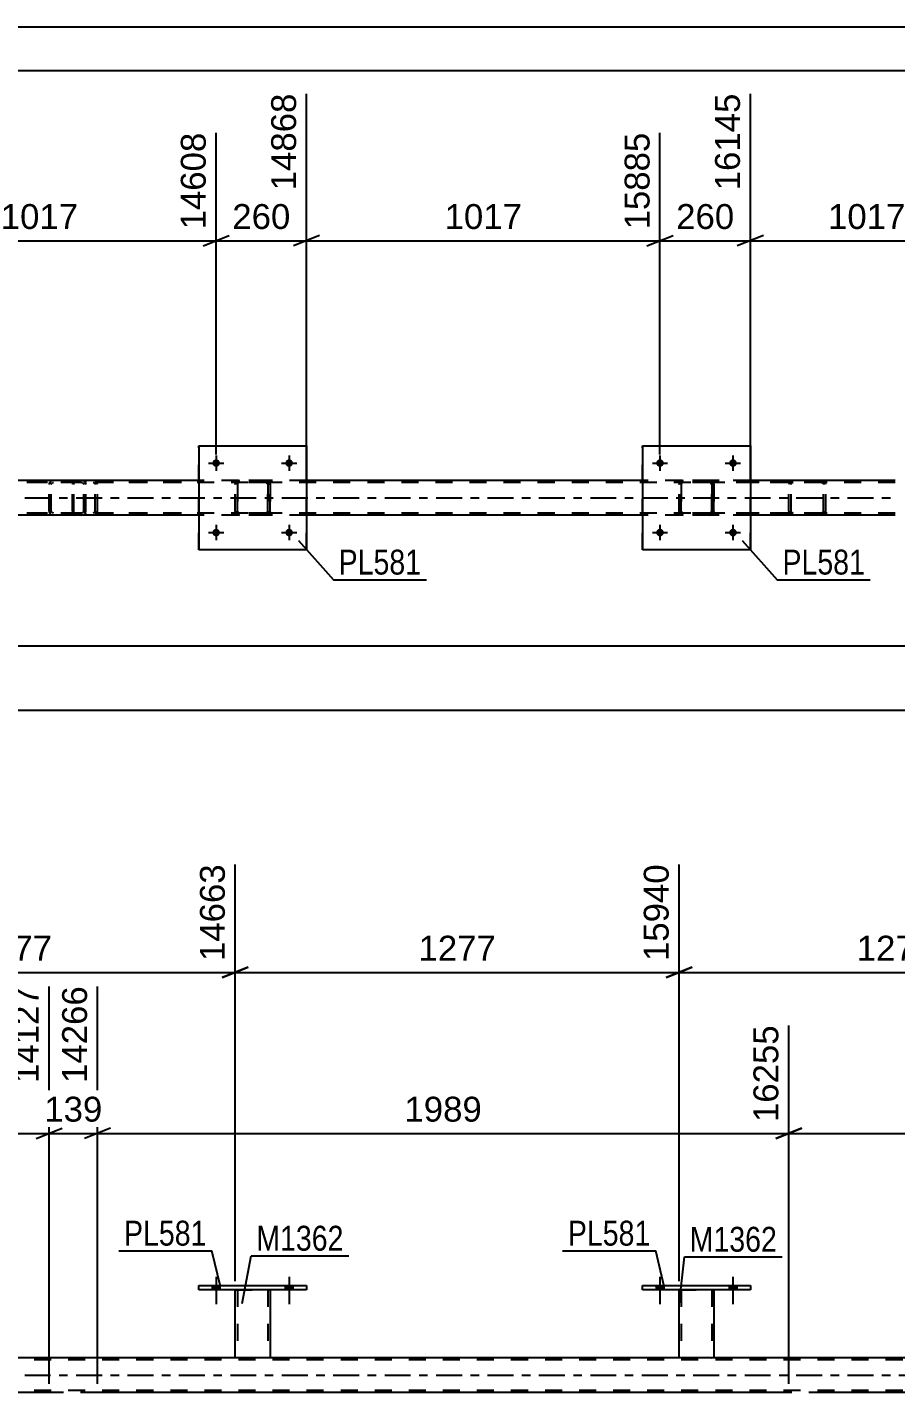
# Model space of a CAD drawing. Header units: millimetres. Extents: x 0 to 841, y 0 to 594.
# Drawn here: x 632 to 731.9, y 436.9 to 594 of the extents above; entities that cross this region are included whole.
import ezdxf

# ---------------------------------------------------------------- set-up
doc = ezdxf.new("R2010")
doc.units = ezdxf.units.MM
doc.linetypes.add('DXK_LINE_DOT2', pattern=[3.9198, 1.9599, -1.9599])
doc.linetypes.add('DXK_LINE_DOT3', pattern=[5.9187, 2.979, -0.9799, 0.9799, -0.9799])
doc.styles.add('Arial', font='ARIAL.TTF', dxfattribs={"height": 0.2})
doc.styles.add('Arial Narrow', font='ARIALN.TTF', dxfattribs={"height": 0.2})

# ---------------------------------------------------------------- blocks, each defined once
blk = doc.blocks.new('Unknown-717033707-1135')
at = {"color": 5, "linetype": 'Continuous'}
for p, q in [((841, 594), (0, 594)), ((836, 589), (5, 589))]:
    blk.add_line(p, q, dxfattribs=at)
blk = doc.blocks.new('Part-717033707-45627 - 1658')
at = {"color": 2, "linetype": 'Continuous'}
for p, q in [((702.81, 545.85), (702.81, 533.85)), ((702.81, 545.85), (715.21, 545.85)), ((715.21, 545.85), (715.21, 533.85)), ((715.21, 533.85), (702.81, 533.85))]:
    blk.add_line(p, q, dxfattribs=at)
at = {"color": 7, "linetype": 'DXK_LINE_DOT2'}
for p, q in [((702.81, 533.85), (702.81, 545.85)), ((715.21, 533.85), (715.21, 545.85))]:
    blk.add_line(p, q, dxfattribs=at)
blk = doc.blocks.new('Part-717033707-1704 - 1658')
at = {"color": 7, "linetype": 'DXK_LINE_DOT2'}
for p, q in [((637.23, 541.56), (637.21, 541.37)), ((637.21, 538.33), (637.21, 541.37)), ((637.28, 541.71), (637.23, 541.56)), ((637.37, 541.82), (637.28, 541.71)), ((637.34, 541.37), (637.35, 541.47)), ((637.34, 538.33), (637.34, 541.37)), ((637.35, 541.47), (637.38, 541.54)), ((637.48, 541.85), (637.37, 541.82)), ((637.38, 541.54), (637.42, 541.6)), ((637.42, 541.6), (637.48, 541.61)), ((649.76, 541.85), (637.48, 541.85)), ((649.76, 541.61), (637.48, 541.61)), ((638.75, 541.61), (638.75, 541.85)), ((639.76, 541.82), (639.57, 541.85)), ((639.57, 541.61), (639.66, 541.6)), ((639.66, 541.6), (639.75, 541.54)), ((639.75, 541.54), (639.8, 541.47)), ((639.8, 541.47), (639.82, 541.37)), ((639.82, 538.33), (639.82, 541.37)), ((640.04, 541.54), (640.03, 541.56)), ((640.07, 541.37), (640.04, 541.54)), ((640.07, 538.33), (640.07, 541.37)), ((637.21, 538.33), (637.23, 538.15)), ((637.23, 538.15), (637.28, 537.99)), ((637.28, 537.99), (637.37, 537.89)), ((637.35, 538.24), (637.34, 538.33)), ((637.38, 538.16), (637.35, 538.24)), ((637.37, 537.89), (637.48, 537.85)), ((637.42, 538.11), (637.38, 538.16)), ((637.48, 538.09), (637.42, 538.11)), ((649.76, 538.09), (637.48, 538.09)), ((649.76, 537.85), (637.48, 537.85)), ((638.75, 537.85), (638.75, 538.09)), ((639.66, 538.11), (639.57, 538.09)), ((639.57, 537.85), (639.76, 537.89)), ((639.75, 538.16), (639.66, 538.11)), ((639.8, 538.24), (639.75, 538.16)), ((639.82, 538.33), (639.8, 538.24)), ((640.03, 538.15), (640.07, 538.33))]:
    blk.add_line(p, q, dxfattribs=at)
for centre, start, end in [((639.58, 541.36), 23.8494, 68.8059), ((639.58, 538.35), 291.1941, 336.1506)]:
    blk.add_arc(centre, 0.492, start, end, dxfattribs=at)
blk = doc.blocks.new('Part-717033707-1709 - 1658')
at = {"color": 7, "linetype": 'DXK_LINE_DOT2'}
for p, q in [((723.38, 541.85), (708.24, 541.85)), ((723.38, 541.61), (708.24, 541.61)), ((719.67, 541.54), (719.63, 541.37)), ((719.63, 538.33), (719.63, 541.37)), ((719.67, 541.56), (719.67, 541.54)), ((719.89, 541.37), (719.9, 541.47)), ((719.89, 538.33), (719.89, 541.37)), ((719.9, 541.47), (719.96, 541.54)), ((720.14, 541.85), (719.95, 541.82)), ((719.96, 541.54), (720.04, 541.6)), ((720.04, 541.6), (720.14, 541.61)), ((723.57, 541.82), (723.38, 541.85)), ((723.38, 541.61), (723.47, 541.6)), ((723.47, 541.6), (723.56, 541.54)), ((723.56, 541.54), (723.61, 541.47)), ((723.61, 541.47), (723.63, 541.37)), ((723.63, 538.33), (723.63, 541.37)), ((723.85, 541.54), (723.85, 541.56)), ((723.89, 541.37), (723.85, 541.54)), ((723.89, 538.33), (723.89, 541.37)), ((723.38, 538.09), (708.24, 538.09)), ((723.38, 537.85), (708.24, 537.85)), ((719.63, 538.33), (719.67, 538.15)), ((719.9, 538.24), (719.89, 538.33)), ((719.96, 538.16), (719.9, 538.24)), ((719.95, 537.89), (720.14, 537.85)), ((720.04, 538.11), (719.96, 538.16)), ((720.14, 538.09), (720.04, 538.11)), ((723.47, 538.11), (723.38, 538.09)), ((723.38, 537.85), (723.57, 537.89)), ((723.56, 538.16), (723.47, 538.11)), ((723.61, 538.24), (723.56, 538.16)), ((723.63, 538.33), (723.61, 538.24)), ((723.85, 538.15), (723.89, 538.33))]:
    blk.add_line(p, q, dxfattribs=at)
for centre, start, end in [((720.12, 541.35), 110.7583, 155.68), ((723.4, 541.35), 24.32, 69.2417), ((720.12, 538.35), 204.32, 249.2417), ((723.4, 538.35), 290.7583, 335.68)]:
    blk.add_arc(centre, 0.496, start, end, dxfattribs=at)
blk = doc.blocks.new('Part-717033707-1778 - 1658')
at = {"color": 7, "linetype": 'DXK_LINE_DOT2'}
for p, q in [((731.89, 541.61), (69.42, 541.61)), ((664.13, 541.85), (651.73, 541.85)), ((715.21, 541.85), (702.81, 541.85)), ((731.89, 538.09), (69.42, 538.09)), ((664.13, 537.85), (651.73, 537.85)), ((715.21, 537.85), (702.81, 537.85))]:
    blk.add_line(p, q, dxfattribs=at)
at = {"color": 2, "linetype": 'Continuous'}
for p, q in [((651.73, 541.85), (613.05, 541.85)), ((702.81, 541.85), (664.13, 541.85)), ((731.89, 541.85), (715.21, 541.85)), ((651.73, 537.85), (613.05, 537.85)), ((702.81, 537.85), (664.13, 537.85)), ((731.89, 537.85), (715.21, 537.85))]:
    blk.add_line(p, q, dxfattribs=at)
at = {"color": 7, "linetype": 'DXK_LINE_DOT3'}
blk.add_line((69.42, 539.85), (731.89, 539.85), dxfattribs=at)
blk = doc.blocks.new('Part-717033707-1716 - 1658')
at = {"color": 7, "linetype": 'DXK_LINE_DOT2'}
for p, q in [((638.24, 541.85), (623.11, 541.85)), ((638.24, 541.61), (623.11, 541.61)), ((634.53, 541.54), (634.5, 541.37)), ((634.5, 538.33), (634.5, 541.37)), ((634.53, 541.56), (634.53, 541.54)), ((634.75, 541.37), (634.77, 541.47)), ((634.75, 538.33), (634.75, 541.37)), ((634.77, 541.47), (634.83, 541.54)), ((635.01, 541.85), (634.81, 541.82)), ((634.83, 541.54), (634.91, 541.6)), ((634.91, 541.6), (635.01, 541.61)), ((638.44, 541.82), (638.24, 541.85)), ((638.24, 541.61), (638.34, 541.6)), ((638.34, 541.6), (638.42, 541.54)), ((638.42, 541.54), (638.48, 541.47)), ((638.48, 541.47), (638.5, 541.37)), ((638.5, 538.33), (638.5, 541.37)), ((638.72, 541.54), (638.71, 541.56)), ((638.75, 541.37), (638.72, 541.54)), ((638.75, 538.33), (638.75, 541.37)), ((638.24, 538.09), (623.11, 538.09)), ((638.24, 537.85), (623.11, 537.85)), ((634.5, 538.33), (634.53, 538.15)), ((634.77, 538.24), (634.75, 538.33)), ((634.83, 538.16), (634.77, 538.24)), ((634.81, 537.89), (635.01, 537.85)), ((634.91, 538.11), (634.83, 538.16)), ((635.01, 538.09), (634.91, 538.11)), ((638.34, 538.11), (638.24, 538.09)), ((638.24, 537.85), (638.44, 537.89)), ((638.42, 538.16), (638.34, 538.11)), ((638.48, 538.24), (638.42, 538.16)), ((638.5, 538.33), (638.48, 538.24)), ((638.71, 538.15), (638.75, 538.33))]:
    blk.add_line(p, q, dxfattribs=at)
for centre, start, end in [((634.99, 541.35), 110.7583, 155.68), ((638.26, 541.35), 24.32, 69.2417), ((634.99, 538.35), 204.32, 249.2417), ((638.26, 538.35), 290.7583, 335.68)]:
    blk.add_arc(centre, 0.496, start, end, dxfattribs=at)
blk = doc.blocks.new('Part-717033707-45624 - 1658')
at = {"color": 7, "linetype": 'DXK_LINE_DOT2'}
for p, q in [((655.93, 541.37), (655.96, 541.56)), ((655.96, 541.56), (655.93, 541.37)), ((655.93, 538.33), (655.93, 541.37)), ((655.93, 541.37), (655.93, 541.37)), ((655.93, 538.33), (655.93, 541.37)), ((656.17, 541.37), (656.18, 541.46)), ((656.18, 541.46), (656.17, 541.37)), ((656.17, 538.33), (656.17, 541.37)), ((656.17, 541.37), (656.17, 541.37)), ((656.17, 541.37), (656.17, 538.33)), ((656.18, 541.46), (656.24, 541.54)), ((656.24, 541.54), (656.18, 541.46)), ((656.22, 541.82), (656.41, 541.85)), ((656.41, 541.85), (656.22, 541.82)), ((656.31, 541.59), (656.24, 541.54)), ((656.41, 541.61), (656.31, 541.59)), ((659.45, 541.85), (656.41, 541.85)), ((659.45, 541.61), (656.41, 541.61)), ((659.45, 541.85), (659.63, 541.82)), ((659.63, 541.82), (659.45, 541.85)), ((659.54, 541.59), (659.45, 541.61)), ((659.54, 541.59), (659.62, 541.54)), ((659.62, 541.54), (659.67, 541.46)), ((659.67, 541.46), (659.62, 541.54)), ((659.67, 541.46), (659.69, 541.37)), ((659.69, 541.37), (659.67, 541.46)), ((659.69, 538.33), (659.69, 541.37)), ((659.69, 541.37), (659.69, 541.37)), ((659.69, 541.37), (659.69, 538.33)), ((659.89, 541.56), (659.93, 541.37)), ((659.93, 541.37), (659.89, 541.56)), ((659.93, 538.33), (659.93, 541.37)), ((659.93, 541.37), (659.93, 541.37)), ((659.93, 541.37), (659.93, 538.33)), ((655.93, 538.33), (655.93, 538.33)), ((655.96, 538.15), (655.93, 538.33)), ((655.93, 538.33), (655.96, 538.15)), ((656.17, 538.33), (656.17, 538.33)), ((656.18, 538.24), (656.17, 538.33)), ((656.17, 538.33), (656.18, 538.24)), ((656.24, 538.16), (656.18, 538.24)), ((656.18, 538.24), (656.24, 538.16)), ((656.41, 537.85), (656.22, 537.89)), ((656.22, 537.89), (656.41, 537.85)), ((656.31, 538.11), (656.24, 538.16)), ((656.41, 538.09), (656.31, 538.11)), ((659.45, 538.09), (656.41, 538.09)), ((659.45, 537.85), (656.41, 537.85)), ((659.54, 538.11), (659.45, 538.09)), ((659.63, 537.89), (659.45, 537.85)), ((659.45, 537.85), (659.63, 537.89)), ((659.62, 538.16), (659.54, 538.11)), ((659.67, 538.24), (659.62, 538.16)), ((659.62, 538.16), (659.67, 538.24)), ((659.69, 538.33), (659.67, 538.24)), ((659.67, 538.24), (659.69, 538.33)), ((659.69, 538.33), (659.69, 538.33)), ((659.93, 538.33), (659.89, 538.15)), ((659.89, 538.15), (659.93, 538.33)), ((659.93, 538.33), (659.93, 538.33))]:
    blk.add_line(p, q, dxfattribs=at)
at = {"color": 7, "linetype": 'DXK_LINE_DOT3'}
blk.add_line((657.93, 539.85), (657.93, 539.85), dxfattribs=at)
at = {"color": 7, "linetype": 'DXK_LINE_DOT2'}
for centre, start, end in [((656.41, 541.37), 112.5, 157.5), ((656.41, 541.37), 112.5, 157.5), ((659.45, 541.37), 22.5, 67.5), ((659.45, 541.37), 22.5, 67.5), ((656.41, 538.33), 202.5, 247.5), ((656.41, 538.33), 202.5, 247.5), ((659.45, 538.33), 292.5, 337.5), ((659.45, 538.33), 292.5, 337.5)]:
    blk.add_arc(centre, 0.48, start, end, dxfattribs=at)
blk = doc.blocks.new('Part-717033707-45625 - 1658')
at = {"color": 2, "linetype": 'Continuous'}
for p, q in [((651.73, 545.85), (651.73, 533.85)), ((651.73, 545.85), (664.13, 545.85)), ((664.13, 545.85), (664.13, 533.85)), ((664.13, 533.85), (651.73, 533.85))]:
    blk.add_line(p, q, dxfattribs=at)
at = {"color": 7, "linetype": 'DXK_LINE_DOT2'}
for p, q in [((651.73, 533.85), (651.73, 545.85)), ((664.13, 533.85), (664.13, 545.85))]:
    blk.add_line(p, q, dxfattribs=at)
blk = doc.blocks.new('Part-717033707-45626 - 1658')
at = {"color": 7, "linetype": 'DXK_LINE_DOT2'}
for p, q in [((707.01, 541.37), (707.04, 541.56)), ((707.04, 541.56), (707.01, 541.37)), ((707.01, 538.33), (707.01, 541.37)), ((707.01, 541.37), (707.01, 541.37)), ((707.01, 538.33), (707.01, 541.37)), ((707.25, 541.37), (707.26, 541.46)), ((707.26, 541.46), (707.25, 541.37)), ((707.25, 538.33), (707.25, 541.37)), ((707.25, 541.37), (707.25, 541.37)), ((707.25, 541.37), (707.25, 538.33)), ((707.26, 541.46), (707.32, 541.54)), ((707.32, 541.54), (707.26, 541.46)), ((707.3, 541.82), (707.49, 541.85)), ((707.49, 541.85), (707.3, 541.82)), ((707.39, 541.59), (707.32, 541.54)), ((707.49, 541.61), (707.39, 541.59)), ((710.53, 541.85), (707.49, 541.85)), ((710.53, 541.61), (707.49, 541.61)), ((710.53, 541.85), (710.71, 541.82)), ((710.71, 541.82), (710.53, 541.85)), ((710.62, 541.59), (710.53, 541.61)), ((710.62, 541.59), (710.7, 541.54)), ((710.7, 541.54), (710.75, 541.46)), ((710.75, 541.46), (710.7, 541.54)), ((710.75, 541.46), (710.77, 541.37)), ((710.77, 541.37), (710.75, 541.46)), ((710.77, 538.33), (710.77, 541.37)), ((710.77, 541.37), (710.77, 541.37)), ((710.77, 541.37), (710.77, 538.33)), ((710.97, 541.56), (711.01, 541.37)), ((711.01, 541.37), (710.97, 541.56)), ((711.01, 538.33), (711.01, 541.37)), ((711.01, 541.37), (711.01, 541.37)), ((711.01, 541.37), (711.01, 538.33)), ((707.01, 538.33), (707.01, 538.33)), ((707.04, 538.15), (707.01, 538.33)), ((707.01, 538.33), (707.04, 538.15)), ((707.25, 538.33), (707.25, 538.33)), ((707.26, 538.24), (707.25, 538.33)), ((707.25, 538.33), (707.26, 538.24)), ((707.32, 538.16), (707.26, 538.24)), ((707.26, 538.24), (707.32, 538.16)), ((707.49, 537.85), (707.3, 537.89)), ((707.3, 537.89), (707.49, 537.85)), ((707.39, 538.11), (707.32, 538.16)), ((707.49, 538.09), (707.39, 538.11)), ((710.53, 538.09), (707.49, 538.09)), ((710.53, 537.85), (707.49, 537.85)), ((710.62, 538.11), (710.53, 538.09)), ((710.71, 537.89), (710.53, 537.85)), ((710.53, 537.85), (710.71, 537.89)), ((710.7, 538.16), (710.62, 538.11)), ((710.75, 538.24), (710.7, 538.16)), ((710.7, 538.16), (710.75, 538.24)), ((710.77, 538.33), (710.75, 538.24)), ((710.75, 538.24), (710.77, 538.33)), ((710.77, 538.33), (710.77, 538.33)), ((711.01, 538.33), (710.97, 538.15)), ((710.97, 538.15), (711.01, 538.33)), ((711.01, 538.33), (711.01, 538.33))]:
    blk.add_line(p, q, dxfattribs=at)
at = {"color": 7, "linetype": 'DXK_LINE_DOT3'}
blk.add_line((709.01, 539.85), (709.01, 539.85), dxfattribs=at)
at = {"color": 7, "linetype": 'DXK_LINE_DOT2'}
for centre, start, end in [((707.49, 541.37), 112.5, 157.5), ((707.49, 541.37), 112.5, 157.5), ((710.53, 541.37), 22.5, 67.5), ((710.53, 541.37), 22.5, 67.5), ((707.49, 538.33), 202.5, 247.5), ((707.49, 538.33), 202.5, 247.5), ((710.53, 538.33), 292.5, 337.5), ((710.53, 538.33), 292.5, 337.5)]:
    blk.add_arc(centre, 0.48, start, end, dxfattribs=at)
blk = doc.blocks.new('Bolt-717033707-45653 - 1658')
at = {"linetype": 'Continuous'}
for points in [[(654.17, 535.85, -1), (653.29, 535.85, -1)], [(662.57, 535.85, -1), (661.69, 535.85, -1)]]:
    blk.add_hatch(color=1, dxfattribs=at).paths.add_polyline_path(points)
at = {"color": 1, "linetype": 'Continuous'}
for p, q in [((652.85, 535.85), (654.61, 535.85)), ((653.73, 536.73), (653.73, 534.97)), ((661.25, 535.85), (663.01, 535.85)), ((662.13, 536.73), (662.13, 534.97))]:
    blk.add_line(p, q, dxfattribs=at)
blk = doc.blocks.new('Bolt-717033707-45654 - 1658')
at = {"linetype": 'Continuous'}
for points in [[(654.17, 543.85, -1), (653.29, 543.85, -1)], [(662.57, 543.85, -1), (661.69, 543.85, -1)]]:
    blk.add_hatch(color=1, dxfattribs=at).paths.add_polyline_path(points)
at = {"color": 1, "linetype": 'Continuous'}
for p, q in [((652.85, 543.85), (654.61, 543.85)), ((653.73, 544.73), (653.73, 542.97)), ((661.25, 543.85), (663.01, 543.85)), ((662.13, 544.73), (662.13, 542.97))]:
    blk.add_line(p, q, dxfattribs=at)
blk = doc.blocks.new('Bolt-717033707-45655 - 1658')
at = {"linetype": 'Continuous'}
for points in [[(705.25, 535.85, -1), (704.37, 535.85, -1)], [(713.65, 535.85, -1), (712.77, 535.85, -1)]]:
    blk.add_hatch(color=1, dxfattribs=at).paths.add_polyline_path(points)
at = {"color": 1, "linetype": 'Continuous'}
for p, q in [((703.93, 535.85), (705.69, 535.85)), ((704.81, 536.73), (704.81, 534.97)), ((712.33, 535.85), (714.09, 535.85)), ((713.21, 536.73), (713.21, 534.97))]:
    blk.add_line(p, q, dxfattribs=at)
blk = doc.blocks.new('Bolt-717033707-45656 - 1658')
at = {"linetype": 'Continuous'}
for points in [[(705.25, 543.85, -1), (704.37, 543.85, -1)], [(713.65, 543.85, -1), (712.77, 543.85, -1)]]:
    blk.add_hatch(color=1, dxfattribs=at).paths.add_polyline_path(points)
at = {"color": 1, "linetype": 'Continuous'}
for p, q in [((703.93, 543.85), (705.69, 543.85)), ((704.81, 544.73), (704.81, 542.97)), ((712.33, 543.85), (714.09, 543.85)), ((713.21, 544.73), (713.21, 542.97))]:
    blk.add_line(p, q, dxfattribs=at)
blk = doc.blocks.new('Bolt-717033707-45868 - 1868')
at = {"linetype": 'Continuous'}
for points in [[(704.37, 448.71), (705.25, 448.71), (705.25, 449.19), (704.37, 449.19)], [(712.77, 448.71), (713.65, 448.71), (713.65, 449.19), (712.77, 449.19)]]:
    blk.add_hatch(color=1, dxfattribs=at).paths.add_polyline_path(points)
at = {"color": 1, "linetype": 'Continuous'}
for p, q in [((704.81, 450.19), (704.81, 447.07)), ((713.21, 450.19), (713.21, 447.07)), ((704.37, 449.19), (704.37, 448.71)), ((705.25, 449.19), (705.25, 448.71)), ((712.77, 449.19), (712.77, 448.71)), ((713.65, 449.19), (713.65, 448.71))]:
    blk.add_line(p, q, dxfattribs=at)
blk = doc.blocks.new('Part-717033707-1922 - 1868')
at = {"color": 7, "linetype": 'DXK_LINE_DOT2'}
for p, q in [((744.5, 440.63), (69.42, 440.63)), ((659.93, 440.87), (655.93, 440.87)), ((711.01, 440.87), (707.01, 440.87)), ((744.5, 437.11), (69.42, 437.11)), ((640.07, 436.87), (634.5, 436.87)), ((723.89, 436.87), (719.63, 436.87))]:
    blk.add_line(p, q, dxfattribs=at)
at = {"color": 2, "linetype": 'Continuous'}
for p, q in [((655.93, 440.87), (608.85, 440.87)), ((707.01, 440.87), (659.93, 440.87)), ((744.5, 440.87), (711.01, 440.87)), ((634.5, 436.87), (554.94, 436.87)), ((719.63, 436.87), (640.07, 436.87)), ((744.5, 436.87), (723.89, 436.87))]:
    blk.add_line(p, q, dxfattribs=at)
at = {"color": 7, "linetype": 'DXK_LINE_DOT3'}
blk.add_line((69.42, 438.87), (744.5, 438.87), dxfattribs=at)
blk = doc.blocks.new('Bolt-717033707-45866 - 1868')
at = {"linetype": 'Continuous'}
for points in [[(653.29, 448.71), (654.17, 448.71), (654.17, 449.19), (653.29, 449.19)], [(661.69, 448.71), (662.57, 448.71), (662.57, 449.19), (661.69, 449.19)]]:
    blk.add_hatch(color=1, dxfattribs=at).paths.add_polyline_path(points)
at = {"color": 1, "linetype": 'Continuous'}
for p, q in [((653.73, 450.19), (653.73, 447.07)), ((662.13, 450.19), (662.13, 447.07)), ((653.29, 449.19), (653.29, 448.71)), ((654.17, 449.19), (654.17, 448.71)), ((661.69, 449.19), (661.69, 448.71)), ((662.57, 449.19), (662.57, 448.71))]:
    blk.add_line(p, q, dxfattribs=at)
blk = doc.blocks.new('Part-717033707-45839 - 1868')
at = {"color": 2, "linetype": 'Continuous'}
for p, q in [((702.81, 448.71), (702.81, 449.19)), ((702.81, 449.19), (715.21, 449.19)), ((715.21, 448.71), (702.81, 448.71)), ((715.21, 449.19), (715.21, 448.71))]:
    blk.add_line(p, q, dxfattribs=at)
blk = doc.blocks.new('Part-717033707-45836 - 1868')
at = {"color": 2, "linetype": 'Continuous'}
for p, q in [((655.93, 440.87), (655.93, 448.71)), ((659.93, 448.71), (659.93, 440.87)), ((659.89, 440.87), (655.93, 440.87)), ((659.93, 440.87), (659.89, 440.87))]:
    blk.add_line(p, q, dxfattribs=at)
at = {"color": 7, "linetype": 'DXK_LINE_DOT2'}
for p, q in [((655.93, 448.71), (659.93, 448.71)), ((655.93, 448.71), (655.93, 448.71)), ((655.93, 448.71), (655.93, 448.71)), ((656.17, 448.71), (656.17, 440.87)), ((659.69, 448.71), (659.69, 440.87)), ((659.93, 448.71), (659.93, 448.71)), ((659.93, 448.71), (659.93, 448.71)), ((659.67, 440.87), (659.69, 440.87))]:
    blk.add_line(p, q, dxfattribs=at)
blk = doc.blocks.new('Part-717033707-45837 - 1868')
at = {"color": 2, "linetype": 'Continuous'}
for p, q in [((651.73, 448.71), (651.73, 449.19)), ((651.73, 449.19), (664.13, 449.19)), ((664.13, 448.71), (651.73, 448.71)), ((664.13, 449.19), (664.13, 448.71))]:
    blk.add_line(p, q, dxfattribs=at)
blk = doc.blocks.new('Part-717033707-45838 - 1868')
at = {"color": 2, "linetype": 'Continuous'}
for p, q in [((707.01, 440.87), (707.01, 448.71)), ((711.01, 448.71), (711.01, 440.87)), ((710.97, 440.87), (707.01, 440.87)), ((711.01, 440.87), (710.97, 440.87))]:
    blk.add_line(p, q, dxfattribs=at)
at = {"color": 7, "linetype": 'DXK_LINE_DOT2'}
for p, q in [((707.01, 448.71), (711.01, 448.71)), ((707.01, 448.71), (707.01, 448.71)), ((707.01, 448.71), (707.01, 448.71)), ((707.25, 448.71), (707.25, 440.87)), ((710.77, 448.71), (710.77, 440.87)), ((711.01, 448.71), (711.01, 448.71)), ((711.01, 448.71), (711.01, 448.71)), ((710.75, 440.87), (710.77, 440.87))]:
    blk.add_line(p, q, dxfattribs=at)
blk = doc.blocks.new('Bolt-717033707-45865 - 1868')
at = {"linetype": 'Continuous'}
for points in [[(653.29, 448.71), (654.17, 448.71), (654.17, 449.19), (653.29, 449.19)], [(661.69, 448.71), (662.57, 448.71), (662.57, 449.19), (661.69, 449.19)]]:
    blk.add_hatch(color=1, dxfattribs=at).paths.add_polyline_path(points)
at = {"color": 1, "linetype": 'Continuous'}
for p, q in [((653.73, 450.19), (653.73, 447.07)), ((662.13, 450.19), (662.13, 447.07)), ((653.29, 449.19), (653.29, 448.71)), ((654.17, 449.19), (654.17, 448.71)), ((661.69, 449.19), (661.69, 448.71)), ((662.57, 449.19), (662.57, 448.71))]:
    blk.add_line(p, q, dxfattribs=at)
blk = doc.blocks.new('Bolt-717033707-45867 - 1868')
at = {"linetype": 'Continuous'}
for points in [[(704.37, 448.71), (705.25, 448.71), (705.25, 449.19), (704.37, 449.19)], [(712.77, 448.71), (713.65, 448.71), (713.65, 449.19), (712.77, 449.19)]]:
    blk.add_hatch(color=1, dxfattribs=at).paths.add_polyline_path(points)
at = {"color": 1, "linetype": 'Continuous'}
for p, q in [((704.81, 450.19), (704.81, 447.07)), ((713.21, 450.19), (713.21, 447.07)), ((704.37, 449.19), (704.37, 448.71)), ((705.25, 449.19), (705.25, 448.71)), ((712.77, 449.19), (712.77, 448.71)), ((713.65, 449.19), (713.65, 448.71))]:
    blk.add_line(p, q, dxfattribs=at)
blk = doc.blocks.new('StraightDimension-717033707-1838 - 1658')
at = {"color": 7, "linetype": 'Continuous'}
blk.add_line((68.78, 515.43), (769.65, 515.43), dxfattribs=at)
blk = doc.blocks.new('StraightDimension-717033707-45758 - 1658')
at = {"color": 7, "linetype": 'Continuous'}
blk.add_line((69.42, 522.83), (769.01, 522.83), dxfattribs=at)
blk = doc.blocks.new('StraightDimension-717033707-50550 - 1658')
at = {"color": 7, "linetype": 'Continuous'}
for p, q in [((715.21, 542.85), (715.21, 586.36)), ((741.99, 544.85), (741.99, 581.86)), ((716.71, 570.04), (713.71, 568.84)), ((715.21, 569.44), (741.99, 569.44)), ((740.49, 568.84), (743.49, 570.04))]:
    blk.add_line(p, q, dxfattribs=at)
at = {"color": 0, "linetype": 'Continuous'}
blk.add_wipeout([(741.39, 582.46), (737.19, 582.46), (737.19, 570.14), (741.39, 570.14)], dxfattribs=at)
at = {"color": 0}
blk.add_wipeout([(733.64, 570.19), (733.64, 574.39), (723.55, 574.39), (723.55, 570.19)], dxfattribs=at)
at = {"color": 3, "linetype": 'Continuous', "style": 'Arial'}
blk.add_text('17162', height=2.865, rotation=90.0002, dxfattribs=at).set_placement((740.79, 570.74))
at = {"color": 3, "style": 'Arial'}
blk.add_text('1017', height=2.865, dxfattribs=at).set_placement((724.15, 570.79))
blk = doc.blocks.new('StraightDimension-717033707-50551 - 1658')
at = {"color": 7, "linetype": 'Continuous'}
for p, q in [((715.21, 542.85), (715.21, 586.36)), ((704.81, 544.85), (704.81, 581.86)), ((703.31, 568.84), (706.31, 570.04)), ((704.81, 569.44), (715.21, 569.44)), ((716.71, 570.04), (713.71, 568.84))]:
    blk.add_line(p, q, dxfattribs=at)
at = {"color": 0}
blk.add_wipeout([(713.94, 570.19), (713.94, 574.39), (706.07, 574.39), (706.07, 570.19)], dxfattribs=at)
at = {"color": 3, "style": 'Arial'}
blk.add_text('260', height=2.865, dxfattribs=at).set_placement((706.67, 570.79))
at = {"color": 0, "linetype": 'Continuous'}
blk.add_wipeout([(714.61, 586.96), (710.41, 586.96), (710.41, 574.64), (714.61, 574.64)], dxfattribs=at)
at = {"color": 3, "linetype": 'Continuous', "style": 'Arial'}
blk.add_text('16145', height=2.865, rotation=90.0002, dxfattribs=at).set_placement((714.01, 575.24))
blk = doc.blocks.new('StraightDimension-717033707-50552 - 1658')
at = {"color": 7, "linetype": 'Continuous'}
for p, q in [((664.13, 542.85), (664.13, 586.36)), ((704.81, 544.85), (704.81, 581.86)), ((665.63, 570.04), (662.63, 568.84)), ((664.13, 569.44), (704.81, 569.44)), ((703.31, 568.84), (706.31, 570.04))]:
    blk.add_line(p, q, dxfattribs=at)
at = {"color": 0, "linetype": 'Continuous'}
blk.add_wipeout([(704.21, 582.46), (700.01, 582.46), (700.01, 570.14), (704.21, 570.14)], dxfattribs=at)
at = {"color": 0}
blk.add_wipeout([(689.51, 570.19), (689.51, 574.39), (679.42, 574.39), (679.42, 570.19)], dxfattribs=at)
at = {"color": 3, "linetype": 'Continuous', "style": 'Arial'}
blk.add_text('15885', height=2.865, rotation=90.0002, dxfattribs=at).set_placement((703.61, 570.74))
at = {"color": 3, "style": 'Arial'}
blk.add_text('1017', height=2.865, dxfattribs=at).set_placement((680.02, 570.79))
blk = doc.blocks.new('StraightDimension-717033707-50553 - 1658')
at = {"color": 7, "linetype": 'Continuous'}
for p, q in [((664.13, 542.85), (664.13, 586.36)), ((653.73, 544.85), (653.73, 581.86)), ((652.23, 568.84), (655.23, 570.04)), ((653.73, 569.44), (664.13, 569.44)), ((665.63, 570.04), (662.63, 568.84))]:
    blk.add_line(p, q, dxfattribs=at)
at = {"color": 0}
blk.add_wipeout([(662.86, 570.19), (662.86, 574.39), (654.99, 574.39), (654.99, 570.19)], dxfattribs=at)
at = {"color": 3, "style": 'Arial'}
blk.add_text('260', height=2.865, dxfattribs=at).set_placement((655.59, 570.79))
at = {"color": 0, "linetype": 'Continuous'}
blk.add_wipeout([(663.53, 586.96), (659.33, 586.96), (659.33, 574.64), (663.53, 574.64)], dxfattribs=at)
at = {"color": 3, "linetype": 'Continuous', "style": 'Arial'}
blk.add_text('14868', height=2.865, rotation=90.0002, dxfattribs=at).set_placement((662.93, 575.24))
blk = doc.blocks.new('StraightDimension-717033707-50554 - 1658')
at = {"color": 7, "linetype": 'Continuous'}
for p, q in [((613.05, 542.85), (613.05, 586.36)), ((653.73, 544.85), (653.73, 581.86)), ((614.55, 570.04), (611.55, 568.84)), ((613.05, 569.44), (653.73, 569.44)), ((652.23, 568.84), (655.23, 570.04))]:
    blk.add_line(p, q, dxfattribs=at)
at = {"color": 0, "linetype": 'Continuous'}
blk.add_wipeout([(653.13, 582.46), (648.93, 582.46), (648.93, 570.14), (653.13, 570.14)], dxfattribs=at)
at = {"color": 0}
blk.add_wipeout([(638.43, 570.19), (638.43, 574.39), (628.34, 574.39), (628.34, 570.19)], dxfattribs=at)
at = {"color": 3, "linetype": 'Continuous', "style": 'Arial'}
blk.add_text('14608', height=2.865, rotation=90.0002, dxfattribs=at).set_placement((652.53, 570.74))
at = {"color": 3, "style": 'Arial'}
blk.add_text('1017', height=2.865, dxfattribs=at).set_placement((628.94, 570.79))
blk = doc.blocks.new('StraightDimension-717033707-49185 - 1868')
at = {"color": 7, "linetype": 'Continuous'}
for p, q in [((640.07, 437.87), (640.07, 483.63)), ((719.63, 437.87), (719.63, 479.13)), ((641.57, 467.31), (638.57, 466.11)), ((640.07, 466.71), (719.63, 466.71)), ((718.13, 466.11), (721.13, 467.31))]:
    blk.add_line(p, q, dxfattribs=at)
at = {"color": 0, "linetype": 'Continuous'}
blk.add_wipeout([(719.03, 479.73), (714.83, 479.73), (714.83, 467.41), (719.03, 467.41)], dxfattribs=at)
at = {"color": 0}
blk.add_wipeout([(684.9, 467.46), (684.9, 471.66), (674.8, 471.66), (674.8, 467.46)], dxfattribs=at)
at = {"color": 3, "linetype": 'Continuous', "style": 'Arial'}
blk.add_text('16255', height=2.865, rotation=90.0002, dxfattribs=at).set_placement((718.43, 468.01))
at = {"color": 3, "style": 'Arial'}
blk.add_text('1989', height=2.865, dxfattribs=at).set_placement((675.4, 468.06))
blk = doc.blocks.new('StraightDimension-717033707-49187 - 1868')
at = {"color": 7, "linetype": 'Continuous'}
for p, q in [((554.94, 437.87), (554.94, 483.63)), ((634.5, 437.87), (634.5, 483.63)), ((556.44, 467.31), (553.44, 466.11)), ((554.94, 466.71), (634.5, 466.71)), ((633, 466.11), (636, 467.31))]:
    blk.add_line(p, q, dxfattribs=at)
at = {"color": 0, "linetype": 'Continuous'}
blk.add_wipeout([(633.9, 484.23), (629.7, 484.23), (629.7, 471.91), (633.9, 471.91)], dxfattribs=at)
at = {"color": 0}
blk.add_wipeout([(599.76, 467.46), (599.76, 471.66), (589.67, 471.66), (589.67, 467.46)], dxfattribs=at)
at = {"color": 3, "linetype": 'Continuous', "style": 'Arial'}
blk.add_text('14127', height=2.865, rotation=90.0002, dxfattribs=at).set_placement((633.3, 472.51))
at = {"color": 3, "style": 'Arial'}
blk.add_text('1989', height=2.865, dxfattribs=at).set_placement((590.27, 468.06))
blk = doc.blocks.new('StraightDimension-717033707-49024 - 1868')
at = {"color": 7, "linetype": 'Continuous'}
for p, q in [((707.01, 449.71), (707.01, 497.65)), ((756.8, 449.71), (756.8, 497.65)), ((708.51, 485.84), (705.51, 484.64)), ((755.3, 484.64), (758.3, 485.84)), ((707.01, 485.24), (756.8, 485.24))]:
    blk.add_line(p, q, dxfattribs=at)
at = {"color": 0, "linetype": 'Continuous'}
blk.add_wipeout([(756.2, 498.25), (752, 498.25), (752, 485.94), (756.2, 485.94)], dxfattribs=at)
at = {"color": 0}
blk.add_wipeout([(736.95, 485.99), (736.95, 490.19), (726.85, 490.19), (726.85, 485.99)], dxfattribs=at)
at = {"color": 3, "linetype": 'Continuous', "style": 'Arial'}
blk.add_text('17217', height=2.865, rotation=90.0002, dxfattribs=at).set_placement((755.6, 486.54))
at = {"color": 3, "style": 'Arial'}
blk.add_text('1277', height=2.865, dxfattribs=at).set_placement((727.45, 486.59))
blk = doc.blocks.new('StraightDimension-717033707-49025 - 1868')
at = {"color": 7, "linetype": 'Continuous'}
for p, q in [((655.93, 449.71), (655.93, 497.65)), ((707.01, 449.71), (707.01, 497.65)), ((657.43, 485.84), (654.43, 484.64)), ((705.51, 484.64), (708.51, 485.84)), ((655.93, 485.24), (707.01, 485.24))]:
    blk.add_line(p, q, dxfattribs=at)
at = {"color": 0, "linetype": 'Continuous'}
blk.add_wipeout([(706.41, 498.25), (702.21, 498.25), (702.21, 485.94), (706.41, 485.94)], dxfattribs=at)
at = {"color": 0}
blk.add_wipeout([(686.51, 485.99), (686.51, 490.19), (676.42, 490.19), (676.42, 485.99)], dxfattribs=at)
at = {"color": 3, "linetype": 'Continuous', "style": 'Arial'}
blk.add_text('15940', height=2.865, rotation=90.0002, dxfattribs=at).set_placement((705.81, 486.54))
at = {"color": 3, "style": 'Arial'}
blk.add_text('1277', height=2.865, dxfattribs=at).set_placement((677.02, 486.59))
blk = doc.blocks.new('StraightDimension-717033707-49026 - 1868')
at = {"color": 7, "linetype": 'Continuous'}
for p, q in [((604.85, 449.71), (604.85, 497.65)), ((655.93, 449.71), (655.93, 497.65)), ((606.35, 485.84), (603.35, 484.64)), ((654.43, 484.64), (657.43, 485.84)), ((604.85, 485.24), (655.93, 485.24))]:
    blk.add_line(p, q, dxfattribs=at)
at = {"color": 0, "linetype": 'Continuous'}
blk.add_wipeout([(655.33, 498.25), (651.13, 498.25), (651.13, 485.94), (655.33, 485.94)], dxfattribs=at)
at = {"color": 0}
blk.add_wipeout([(635.43, 485.99), (635.43, 490.19), (625.34, 490.19), (625.34, 485.99)], dxfattribs=at)
at = {"color": 3, "linetype": 'Continuous', "style": 'Arial'}
blk.add_text('14663', height=2.865, rotation=90.0002, dxfattribs=at).set_placement((654.73, 486.54))
at = {"color": 3, "style": 'Arial'}
blk.add_text('1277', height=2.865, dxfattribs=at).set_placement((625.94, 486.59))
blk = doc.blocks.new('StraightDimension-717033707-49184 - 1868')
at = {"color": 7, "linetype": 'Continuous'}
for p, q in [((719.63, 437.87), (719.63, 479.13)), ((781.62, 441.87), (781.62, 479.13)), ((721.13, 467.31), (718.13, 466.11)), ((719.63, 466.71), (781.62, 466.71)), ((780.12, 466.11), (783.12, 467.31))]:
    blk.add_line(p, q, dxfattribs=at)
at = {"color": 0, "linetype": 'Continuous'}
blk.add_wipeout([(781.02, 479.73), (776.82, 479.73), (776.82, 467.41), (781.02, 467.41)], dxfattribs=at)
at = {"color": 0}
blk.add_wipeout([(755.67, 467.46), (755.67, 471.66), (745.58, 471.66), (745.58, 467.46)], dxfattribs=at)
at = {"color": 3, "linetype": 'Continuous', "style": 'Arial'}
blk.add_text('18035', height=2.865, rotation=90.0002, dxfattribs=at).set_placement((780.42, 468.01))
at = {"color": 3, "style": 'Arial'}
blk.add_text('1780', height=2.865, dxfattribs=at).set_placement((746.18, 468.06))
blk = doc.blocks.new('StraightDimension-717033707-49186 - 1868')
at = {"color": 7, "linetype": 'Continuous'}
for p, q in [((634.5, 437.87), (634.5, 483.63)), ((640.07, 437.87), (640.07, 483.63)), ((633, 466.11), (636, 467.31)), ((634.5, 466.71), (640.07, 466.71)), ((641.57, 467.31), (638.57, 466.11))]:
    blk.add_line(p, q, dxfattribs=at)
at = {"color": 0}
blk.add_wipeout([(641.22, 467.46), (641.22, 471.66), (633.35, 471.66), (633.35, 467.46)], dxfattribs=at)
at = {"color": 3, "style": 'Arial'}
blk.add_text('139', height=2.865, dxfattribs=at).set_placement((633.95, 468.06))
at = {"color": 0, "linetype": 'Continuous'}
blk.add_wipeout([(639.47, 484.23), (635.27, 484.23), (635.27, 471.91), (639.47, 471.91)], dxfattribs=at)
at = {"color": 3, "linetype": 'Continuous', "style": 'Arial'}
blk.add_text('14266', height=2.865, rotation=90.0002, dxfattribs=at).set_placement((638.87, 472.51))
blk = doc.blocks.new('Mark-717033707-51330 - 1658')
at = {"color": 0}
blk.add_wipeout([(677.33, 531.02), (677.33, 534.02), (667.83, 534.02), (667.83, 531.02)], dxfattribs=at)
blk.add_wipeout([(677.33, 531.02), (677.33, 534.02), (667.83, 534.02), (667.83, 531.02)], dxfattribs=at)
at = {"color": 30, "linetype": 'Continuous'}
for p, q in [((663.2, 534.95), (667.23, 530.42)), ((667.23, 530.42), (677.93, 530.42))]:
    blk.add_line(p, q, dxfattribs=at)
at = {"color": 3, "style": 'Arial Narrow'}
blk.add_text('PL581', height=2.863, dxfattribs=at).set_placement((667.83, 531.02))
blk = doc.blocks.new('Mark-717033707-51333 - 1658')
at = {"color": 0}
blk.add_wipeout([(728.41, 531.02), (728.41, 534.02), (718.91, 534.02), (718.91, 531.02)], dxfattribs=at)
blk.add_wipeout([(728.41, 531.02), (728.41, 534.02), (718.91, 534.02), (718.91, 531.02)], dxfattribs=at)
at = {"color": 30, "linetype": 'Continuous'}
for p, q in [((714.28, 534.95), (718.31, 530.42)), ((718.31, 530.42), (729.01, 530.42))]:
    blk.add_line(p, q, dxfattribs=at)
at = {"color": 3, "style": 'Arial Narrow'}
blk.add_text('PL581', height=2.863, dxfattribs=at).set_placement((718.91, 531.02))
blk = doc.blocks.new('Mark-717033707-50170 - 1868')
at = {"color": 0}
blk.add_wipeout([(718.28, 453.09), (718.28, 456.09), (708.23, 456.09), (708.23, 453.09)], dxfattribs=at)
blk.add_wipeout([(718.28, 453.09), (718.28, 456.09), (708.23, 456.09), (708.23, 453.09)], dxfattribs=at)
at = {"color": 30, "linetype": 'Continuous'}
for p, q in [((707.01, 447), (707.63, 452.49)), ((707.63, 452.49), (718.88, 452.49))]:
    blk.add_line(p, q, dxfattribs=at)
at = {"color": 3, "style": 'Arial Narrow'}
blk.add_text('M1362', height=2.863, dxfattribs=at).set_placement((708.23, 453.09))
blk = doc.blocks.new('Mark-717033707-50167 - 1868')
at = {"color": 0}
blk.add_wipeout([(652.64, 453.79), (652.64, 456.79), (643.13, 456.79), (643.13, 453.79)], dxfattribs=at)
blk.add_wipeout([(652.64, 453.79), (652.64, 456.79), (643.13, 456.79), (643.13, 453.79)], dxfattribs=at)
at = {"color": 30, "linetype": 'Continuous'}
for p in [(642.53, 453.19), (654.22, 449.08)]:
    blk.add_line(p, (653.24, 453.19), dxfattribs=at)
at = {"color": 3, "style": 'Arial Narrow'}
blk.add_text('PL581', height=2.863, dxfattribs=at).set_placement((643.13, 453.79))
blk = doc.blocks.new('Mark-717033707-50164 - 1868')
at = {"color": 0}
blk.add_wipeout([(668.4, 453.21), (668.4, 456.21), (658.35, 456.21), (658.35, 453.21)], dxfattribs=at)
blk.add_wipeout([(668.4, 453.21), (668.4, 456.21), (658.35, 456.21), (658.35, 453.21)], dxfattribs=at)
at = {"color": 30, "linetype": 'Continuous'}
for p, q in [((656.74, 447.13), (657.75, 452.61)), ((657.75, 452.61), (669, 452.61))]:
    blk.add_line(p, q, dxfattribs=at)
at = {"color": 3, "style": 'Arial Narrow'}
blk.add_text('M1362', height=2.863, dxfattribs=at).set_placement((658.35, 453.21))
blk = doc.blocks.new('Mark-717033707-50173 - 1868')
at = {"color": 0}
blk.add_wipeout([(703.72, 453.79), (703.72, 456.79), (694.21, 456.79), (694.21, 453.79)], dxfattribs=at)
blk.add_wipeout([(703.72, 453.79), (703.72, 456.79), (694.21, 456.79), (694.21, 453.79)], dxfattribs=at)
at = {"color": 30, "linetype": 'Continuous'}
for p in [(693.61, 453.19), (705.3, 449.08)]:
    blk.add_line(p, (704.32, 453.19), dxfattribs=at)
at = {"color": 3, "style": 'Arial Narrow'}
blk.add_text('PL581', height=2.863, dxfattribs=at).set_placement((694.21, 453.79))

msp = doc.modelspace()

# ---------------------------------------------------------------- block references
for name in ['Unknown-717033707-1135', 'Part-717033707-45625 - 1658', 'Part-717033707-45627 - 1658', 'Part-717033707-1778 - 1658', 'Bolt-717033707-45654 - 1658', 'Bolt-717033707-45656 - 1658', 'Part-717033707-1716 - 1658', 'Part-717033707-1704 - 1658', 'Part-717033707-45624 - 1658', 'Part-717033707-45626 - 1658', 'Part-717033707-1709 - 1658', 'Bolt-717033707-45653 - 1658', 'Bolt-717033707-45655 - 1658', 'Bolt-717033707-45866 - 1868', 'Bolt-717033707-45865 - 1868', 'Bolt-717033707-45868 - 1868', 'Bolt-717033707-45867 - 1868', 'Part-717033707-45837 - 1868', 'Part-717033707-45836 - 1868', 'Part-717033707-45839 - 1868', 'Part-717033707-45838 - 1868', 'Part-717033707-1922 - 1868']:
    msp.add_blockref(name, (0, 0))

# ---------------------------------------------------------------- next in the draw order: block references
for name in ['StraightDimension-717033707-50550 - 1658', 'StraightDimension-717033707-1838 - 1658', 'StraightDimension-717033707-49187 - 1868', 'StraightDimension-717033707-49185 - 1868']:
    msp.add_blockref(name, (0, 0))

# ---------------------------------------------------------------- next in the draw order: block references
for name in ['StraightDimension-717033707-50551 - 1658', 'StraightDimension-717033707-45758 - 1658', 'StraightDimension-717033707-49024 - 1868']:
    msp.add_blockref(name, (0, 0))

# ---------------------------------------------------------------- next in the draw order: block references
for name in ['StraightDimension-717033707-50552 - 1658', 'Mark-717033707-51330 - 1658', 'Mark-717033707-51333 - 1658', 'StraightDimension-717033707-49025 - 1868', 'StraightDimension-717033707-49184 - 1868']:
    msp.add_blockref(name, (0, 0))

# ---------------------------------------------------------------- next in the draw order: block references
for name in ['StraightDimension-717033707-50553 - 1658', 'StraightDimension-717033707-49026 - 1868', 'Mark-717033707-50173 - 1868', 'Mark-717033707-50170 - 1868']:
    msp.add_blockref(name, (0, 0))

# ---------------------------------------------------------------- next in the draw order: block references
for name in ['StraightDimension-717033707-50554 - 1658', 'StraightDimension-717033707-49186 - 1868', 'Mark-717033707-50167 - 1868', 'Mark-717033707-50164 - 1868']:
    msp.add_blockref(name, (0, 0))

doc.saveas('drawing.dxf')
